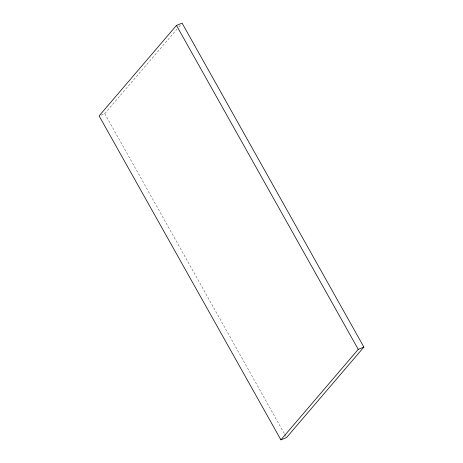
<?xml version="1.0" encoding="UTF-8"?>
<svg xmlns="http://www.w3.org/2000/svg" width="463" height="463" viewBox="0 0 463 463"><rect width="100%" height="100%" fill="white"/><g stroke="black" fill="none" stroke-linecap="round" stroke-linejoin="round"><path stroke-width="0.35" stroke-dasharray="2.31 1.74" d="M100.986 115.148L104.748 113.632L176.947 29.181M178.822 26.987L180.697 24.794M104.748 113.632L284.415 433.796M284.768 434.427L285.833 436.32"/><path stroke-width="0.69" d="M176.461 25.419L99.105 115.906L280.896 439.85L286.539 437.581L363.895 347.094L182.104 23.15L176.461 25.419L358.252 349.368L280.896 439.85M358.252 349.368L363.895 347.094"/></g></svg>
